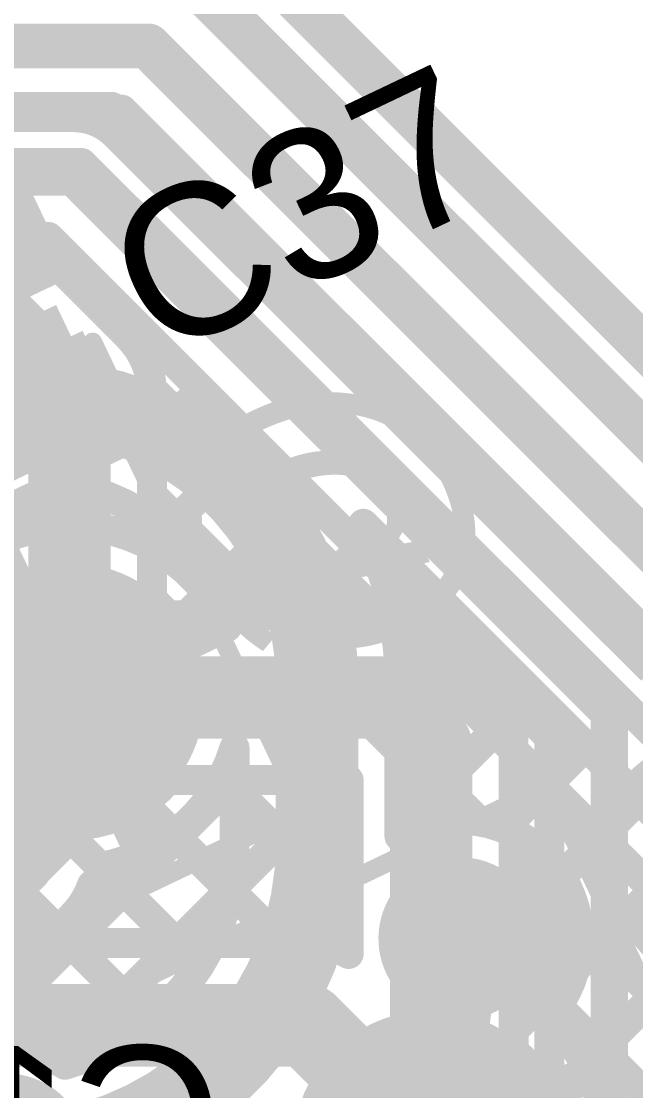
# Model space of a CAD drawing. Header units: millimetres. Extents: x -0.64 to 2.98, y -0.65 to 2.86.
# Drawn here: x 2.4821 to 2.646, y 1.7981 to 2.0836 of the extents above; entities that cross this region are included whole.
import ezdxf

# ---------------------------------------------------------------- set-up
doc = ezdxf.new("R2010")
doc.units = ezdxf.units.MM
doc.header["$MEASUREMENT"] = 0
for name, color, linetype in [('BottomLayer', 5, 'Continuous'), ('BottomOverlay', 54, 'Continuous'), ('BottomSolder', 6, 'Continuous'), ('Mechanical2', 216, 'Continuous'), ('PadHoleLayer', 156, 'Continuous'), ('TopLayer', 1, 'Continuous'), ('TopOverlay', 2, 'Continuous'), ('TopPaste', 8, 'Continuous'), ('TopSolder', 216, 'Continuous')]:
    doc.layers.add(name, color=color, linetype=linetype)
doc.styles.add('Arial', font='', dxfattribs={"height": 0.2})
doc.styles.get('Arial').set_extended_font_data('Arial')

# ---------------------------------------------------------------- blocks, each defined once
blk = doc.blocks.new('SPH8878LR5H_1_76')
at = {"layer": 'BottomSolder'}
h = blk.add_hatch(color=6, dxfattribs=at)
edge = h.paths.add_edge_path()
edge.add_arc((0, -0.04043), 0.004, 0, 360)
at = {"layer": 'PadHoleLayer'}
h = blk.add_hatch(color=156, dxfattribs=at)
edge = h.paths.add_edge_path()
edge.add_arc((0, -0.04043), 0.02018, 0, 360)
at = {"layer": 'TopLayer'}
for points in [[(-0.04567, 0.04992), (-0.0187, 0.04992), (-0.0187, 0.03095), (-0.04567, 0.03095)], [(0.0187, 0.04992), (0.04567, 0.04992), (0.04567, 0.03095), (0.0187, 0.03095)], [(-0.04567, 0.01913), (-0.0187, 0.01913), (-0.0187, -0.00146), (-0.04567, -0.00146)], [(0.0187, 0.01913), (0.04567, 0.01913), (0.04567, -0.00146), (0.0187, -0.00146)]]:
    blk.add_hatch(color=1, dxfattribs=at).paths.add_polyline_path(points)
h = blk.add_hatch(color=1, dxfattribs=at)
edge = h.paths.add_edge_path()
edge.add_arc((0, 0.02464), 0.00787, 0, 360)
h = blk.add_hatch(color=1, dxfattribs=at)
edge = h.paths.add_edge_path()
edge.add_arc((0, -0.04043), 0.03199, 0, 360)
at = {"layer": 'TopPaste'}
for points in [[(-0.04567, 0.04992), (-0.0187, 0.04992), (-0.0187, 0.03095), (-0.04567, 0.03095)], [(0.0187, 0.04992), (0.04567, 0.04992), (0.04567, 0.03095), (0.0187, 0.03095)], [(-0.04567, 0.01913), (-0.0187, 0.01913), (-0.0187, -0.00146), (-0.04567, -0.00146)], [(0.0187, 0.01913), (0.04567, 0.01913), (0.04567, -0.00146), (0.0187, -0.00146)]]:
    blk.add_hatch(color=8, dxfattribs=at).paths.add_polyline_path(points)
h = blk.add_hatch(color=8, dxfattribs=at)
edge = h.paths.add_edge_path()
edge.add_arc((0, 0.02464), 0.00787, 0, 360)
at = {"layer": 'TopSolder'}
for points in [[(-0.04967, 0.05392), (-0.0147, 0.05392), (-0.0147, 0.02695), (-0.04967, 0.02695)], [(0.0147, 0.05392), (0.04967, 0.05392), (0.04967, 0.02695), (0.0147, 0.02695)], [(-0.04967, 0.02313), (-0.0147, 0.02313), (-0.0147, -0.00546), (-0.04967, -0.00546)], [(0.0147, 0.02313), (0.04967, 0.02313), (0.04967, -0.00546), (0.0147, -0.00546)]]:
    blk.add_hatch(color=216, dxfattribs=at).paths.add_polyline_path(points)
h = blk.add_hatch(color=216, dxfattribs=at)
edge = h.paths.add_edge_path()
edge.add_arc((0, 0.02464), 0.01187, 0, 360)
h = blk.add_hatch(color=216, dxfattribs=at)
edge = h.paths.add_edge_path()
edge.add_arc((0, -0.04043), 0.03599, 0, 360)
at = {"layer": 'TopOverlay', "const_width": 0.005}
for points in [[(-0.054, 0.058), (-0.054, -0.084)], [(0.054, 0.058), (-0.054, 0.058)], [(0.054, 0.058), (0.054, -0.084)], [(-0.065, 0.046), (-0.06, 0.041)], [(-0.065, 0.046), (-0.065, 0.036)], [(-0.06, 0.041), (-0.065, 0.036)], [(0.054, -0.084), (-0.054, -0.084)]]:
    blk.add_lwpolyline(points, dxfattribs=at)
at = {"layer": 'TopOverlay', "const_width": 0.0025}
for points in [[(-0.05525, 0.058, 1), (-0.05275, 0.058, 1)], [(-0.05525, 0.058, 1), (-0.05275, 0.058, 1)], [(0.05275, 0.058, 1), (0.05525, 0.058, 1)], [(0.05275, 0.058, 1), (0.05525, 0.058, 1)], [(-0.06625, 0.046, 1), (-0.06375, 0.046, 1)], [(-0.06625, 0.046, 1), (-0.06375, 0.046, 1)], [(-0.06125, 0.041, 1), (-0.05875, 0.041, 1)], [(-0.06125, 0.041, 1), (-0.05875, 0.041, 1)], [(-0.06625, 0.036, 1), (-0.06375, 0.036, 1)], [(-0.06625, 0.036, 1), (-0.06375, 0.036, 1)], [(-0.05525, -0.084, 1), (-0.05275, -0.084, 1)], [(-0.05525, -0.084, 1), (-0.05275, -0.084, 1)], [(0.05275, -0.084, 1), (0.05525, -0.084, 1)], [(0.05275, -0.084, 1), (0.05525, -0.084, 1)]]:
    blk.add_lwpolyline(points, format="xyb", close=True, dxfattribs=at)
blk = doc.blocks.new('C___0402_227')
at = {"layer": 'TopLayer'}
for points in [[(-0.0275, -0.0125), (-0.0275, 0.0125), (-0.0095, 0.0125), (-0.0095, -0.0125)], [(0.0095, -0.0125), (0.0095, 0.0125), (0.0275, 0.0125), (0.0275, -0.0125)]]:
    blk.add_hatch(color=1, dxfattribs=at).paths.add_polyline_path(points)
at = {"layer": 'TopPaste'}
for points in [[(-0.0275, -0.0125), (-0.0275, 0.0125), (-0.0095, 0.0125), (-0.0095, -0.0125)], [(0.0095, -0.0125), (0.0095, 0.0125), (0.0275, 0.0125), (0.0275, -0.0125)]]:
    blk.add_hatch(color=8, dxfattribs=at).paths.add_polyline_path(points)
at = {"layer": 'TopSolder'}
for points in [[(-0.02986, -0.01486), (-0.02986, 0.01486), (-0.00714, 0.01486), (-0.00714, -0.01486)], [(0.00714, -0.01486), (0.00714, 0.01486), (0.02986, 0.01486), (0.02986, -0.01486)]]:
    blk.add_hatch(color=216, dxfattribs=at).paths.add_polyline_path(points)
at = {"layer": 'TopOverlay', "const_width": 0.005}
for points in [[(-0.031, 0.016), (-0.031, -0.016)], [(-0.011, 0.016), (-0.031, 0.016)], [(0.031, 0.016), (0.011, 0.016)], [(0.031, 0.016), (0.031, -0.016)], [(-0.011, -0.016), (-0.031, -0.016)], [(0.031, -0.016), (0.011, -0.016)]]:
    blk.add_lwpolyline(points, dxfattribs=at)
at = {"layer": 'TopOverlay', "const_width": 0.0025}
for points in [[(-0.03225, 0.016, 1), (-0.02975, 0.016, 1)], [(-0.03225, 0.016, 1), (-0.02975, 0.016, 1)], [(-0.01225, 0.016, 1), (-0.00975, 0.016, 1)], [(0.00975, 0.016, 1), (0.01225, 0.016, 1)], [(0.02975, 0.016, 1), (0.03225, 0.016, 1)], [(0.02975, 0.016, 1), (0.03225, 0.016, 1)], [(-0.03225, -0.016, 1), (-0.02975, -0.016, 1)], [(-0.03225, -0.016, 1), (-0.02975, -0.016, 1)], [(-0.01225, -0.016, 1), (-0.00975, -0.016, 1)], [(0.00975, -0.016, 1), (0.01225, -0.016, 1)], [(0.02975, -0.016, 1), (0.03225, -0.016, 1)], [(0.02975, -0.016, 1), (0.03225, -0.016, 1)]]:
    blk.add_lwpolyline(points, format="xyb", close=True, dxfattribs=at)
blk = doc.blocks.new('SPM0687LR5H_1_234')
at = {"layer": 'BottomSolder'}
h = blk.add_hatch(color=6, dxfattribs=at)
edge = h.paths.add_edge_path()
edge.add_arc((0, -0.03594), 0.004, 0, 360)
at = {"layer": 'PadHoleLayer'}
h = blk.add_hatch(color=156, dxfattribs=at)
edge = h.paths.add_edge_path()
edge.add_arc((0, -0.03594), 0.02018, 0, 360)
at = {"layer": 'TopLayer'}
h = blk.add_hatch(color=1, dxfattribs=at)
edge = h.paths.add_edge_path()
edge.add_arc((-0.0474, 0.06705), 0.01772, 0, 360)
h = blk.add_hatch(color=1, dxfattribs=at)
edge = h.paths.add_edge_path()
edge.add_arc((0, 0.06705), 0.01772, 0, 360)
h = blk.add_hatch(color=1, dxfattribs=at)
edge = h.paths.add_edge_path()
edge.add_arc((0.0474, 0.06705), 0.01772, 0, 360)
h = blk.add_hatch(color=1, dxfattribs=at)
edge = h.paths.add_edge_path()
edge.add_arc((0, -0.03594), 0.03299, 0, 360)
h = blk.add_hatch(color=1, dxfattribs=at)
edge = h.paths.add_edge_path()
edge.add_arc((-0.0474, -0.06705), 0.01772, 0, 360)
h = blk.add_hatch(color=1, dxfattribs=at)
edge = h.paths.add_edge_path()
edge.add_arc((0.0474, -0.06705), 0.01772, 0, 360)
at = {"layer": 'TopPaste'}
h = blk.add_hatch(color=8, dxfattribs=at)
edge = h.paths.add_edge_path()
edge.add_arc((-0.0474, 0.06705), 0.01772, 0, 360)
h = blk.add_hatch(color=8, dxfattribs=at)
edge = h.paths.add_edge_path()
edge.add_arc((0, 0.06705), 0.01772, 0, 360)
h = blk.add_hatch(color=8, dxfattribs=at)
edge = h.paths.add_edge_path()
edge.add_arc((0.0474, 0.06705), 0.01772, 0, 360)
h = blk.add_hatch(color=8, dxfattribs=at)
edge = h.paths.add_edge_path()
edge.add_arc((-0.0474, -0.06705), 0.01772, 0, 360)
h = blk.add_hatch(color=8, dxfattribs=at)
edge = h.paths.add_edge_path()
edge.add_arc((0.0474, -0.06705), 0.01772, 0, 360)
at = {"layer": 'TopSolder'}
h = blk.add_hatch(color=216, dxfattribs=at)
edge = h.paths.add_edge_path()
edge.add_arc((-0.0474, 0.06705), 0.02172, 0, 360)
h = blk.add_hatch(color=216, dxfattribs=at)
edge = h.paths.add_edge_path()
edge.add_arc((0, 0.06705), 0.02172, 0, 360)
h = blk.add_hatch(color=216, dxfattribs=at)
edge = h.paths.add_edge_path()
edge.add_arc((0.0474, 0.06705), 0.02172, 0, 360)
h = blk.add_hatch(color=216, dxfattribs=at)
edge = h.paths.add_edge_path()
edge.add_arc((0, -0.03594), 0.03699, 0, 360)
h = blk.add_hatch(color=216, dxfattribs=at)
edge = h.paths.add_edge_path()
edge.add_arc((-0.0474, -0.06705), 0.02172, 0, 360)
h = blk.add_hatch(color=216, dxfattribs=at)
edge = h.paths.add_edge_path()
edge.add_arc((0.0474, -0.06705), 0.02172, 0, 360)
at = {"layer": 'TopOverlay', "const_width": 0.005}
for points in [[(-0.07402, 0.09591), (-0.07402, -0.10591)], [(0.07402, 0.09591), (-0.07402, 0.09591)], [(0.07402, 0.09591), (0.07402, -0.10591)], [(-0.085, 0.075), (-0.085, 0.065)], [(-0.085, 0.075), (-0.08, 0.07)], [(-0.08, 0.07), (-0.085, 0.065)], [(0.07402, -0.10591), (-0.07402, -0.10591)]]:
    blk.add_lwpolyline(points, dxfattribs=at)
at = {"layer": 'TopOverlay', "const_width": 0.0025}
for points in [[(-0.07527, 0.09591, 1), (-0.07277, 0.09591, 1)], [(-0.07527, 0.09591, 1), (-0.07277, 0.09591, 1)], [(0.07277, 0.09591, 1), (0.07527, 0.09591, 1)], [(0.07277, 0.09591, 1), (0.07527, 0.09591, 1)], [(-0.08625, 0.075, 1), (-0.08375, 0.075, 1)], [(-0.08625, 0.075, 1), (-0.08375, 0.075, 1)], [(-0.08125, 0.07, 1), (-0.07875, 0.07, 1)], [(-0.08125, 0.07, 1), (-0.07875, 0.07, 1)], [(-0.08625, 0.065, 1), (-0.08375, 0.065, 1)], [(-0.08625, 0.065, 1), (-0.08375, 0.065, 1)], [(-0.07527, -0.10591, 1), (-0.07277, -0.10591, 1)], [(-0.07527, -0.10591, 1), (-0.07277, -0.10591, 1)], [(0.07277, -0.10591, 1), (0.07527, -0.10591, 1)], [(0.07277, -0.10591, 1), (0.07527, -0.10591, 1)]]:
    blk.add_lwpolyline(points, format="xyb", close=True, dxfattribs=at)

msp = doc.modelspace()

# ---------------------------------------------------------------- hatches: boundary and pattern name
at = {"layer": 'TopLayer'}
for points in [[(2.48566, 2.01292), (2.47563, 2.03395), (2.41049, 2.00288), (2.42052, 1.98185)], [(2.4914, 2.00785), (2.36969, 1.9498), (2.38584, 1.91595), (2.50754, 1.974)]]:
    msp.add_hatch(color=1, dxfattribs=at).paths.add_polyline_path(points)

# ---------------------------------------------------------------- linework, layer by layer
at = {"layer": 'BottomLayer'}
for points, const_width in [([(2.533, 2.112), (2.743, 1.902)], 0.012), ([(2.308, 2.077), (2.516, 2.077)], 0.012), ([(2.516, 2.077), (2.695, 1.898)], 0.012), ([(2.308, 2.06), (2.50896, 2.06)], 0.008), ([(2.355, 2.058), (2.496, 2.058)], 0.008), ([(2.50896, 2.06), (2.678, 1.89096)], 0.008), ([(2.51025, 2.05038), (2.51442, 2.05454)], 0.008), ([(2.50733, 2.0533), (2.6503, 1.91033)], 0.008), ([(2.355, 2.042), (2.496, 2.042)], 0.01), ([(2.496, 2.042), (2.639, 1.899)], 0.01), ([(2.52439, 2.03623), (2.52856, 2.0404)], 0.008), ([(2.48374, 2.026), (2.48937, 2.026)], 0.008), ([(2.48937, 2.026), (2.623, 1.89237)], 0.008), ([(2.53853, 2.02209), (2.5427, 2.02626)], 0.008), ([(2.48637, 2.02375), (2.51052, 1.9996)], 0.008), ([(2.47077, 2.00823), (2.495, 1.984)], 0.022), ([(2.55268, 2.00795), (2.55684, 2.01212)], 0.008), ([(2.56682, 1.99381), (2.57098, 1.99797)], 0.008), ([(2.495, 1.903), (2.495, 1.984)], 0.022), ([(2.51695, 1.98547), (2.57742, 1.925)], 0.008), ([(2.517, 1.97227), (2.53005, 1.98532)], 0.008), ([(2.517, 1.92915), (2.517, 1.984)], 0.008), ([(2.58096, 1.97967), (2.58513, 1.98383)], 0.008), ([(2.517, 1.94399), (2.54419, 1.97118)], 0.008), ([(2.5951, 1.96552), (2.59927, 1.96969)], 0.008), ([(2.517, 1.95713), (2.54913, 1.925)], 0.008), ([(2.5263, 1.925), (2.55833, 1.95704)], 0.008), ([(2.60925, 1.95138), (2.61341, 1.95555)], 0.008), ([(2.55458, 1.925), (2.57248, 1.9429)], 0.008), ([(2.62339, 1.93724), (2.62755, 1.9414)], 0.008), ([(2.58251, 1.92464), (2.58662, 1.92875)], 0.008), ([(2.63753, 1.9231), (2.6417, 1.92726)], 0.008), ([(2.52115, 1.925), (2.57856, 1.925)], 0.008), ([(2.59415, 1.91852), (2.60696, 1.90571)], 0.008), ([(2.4214, 1.91131), (2.49521, 1.8375)], 0.008), ([(2.495, 1.903), (2.57856, 1.903)], 0.022), ([(2.57856, 1.903), (2.59144, 1.89011)], 0.022), ([(2.46776, 1.89001), (2.495, 1.903)], 0.01), ([(2.495, 1.903), (2.50799, 1.87576)], 0.01), ([(2.639, 1.328), (2.639, 1.899)], 0.01), ([(2.59144, 1.78247), (2.59144, 1.89011)], 0.022), ([(2.623, 1.7956), (2.623, 1.89237)], 0.008), ([(2.61344, 1.80863), (2.61344, 1.89011)], 0.008), ([(2.61344, 1.88898), (2.623, 1.87942)], 0.008), ([(2.49536, 1.8375), (2.53886, 1.881)], 0.008), ([(2.52115, 1.881), (2.56944, 1.881)], 0.008), ([(2.52365, 1.8375), (2.56715, 1.881)], 0.008), ([(2.53657, 1.881), (2.56944, 1.84812)], 0.008), ([(2.56485, 1.881), (2.56944, 1.87641)], 0.008), ([(2.56944, 1.83454), (2.56944, 1.881)], 0.008), ([(2.61344, 1.87073), (2.623, 1.88028)], 0.008), ([(2.51441, 1.87487), (2.55178, 1.8375)], 0.008), ([(2.47058, 1.841), (2.49859, 1.86901)], 0.008), ([(2.49205, 1.86895), (2.5235, 1.8375)], 0.008), ([(2.61344, 1.86069), (2.623, 1.85113)], 0.008), ([(2.55193, 1.8375), (2.56944, 1.85501)], 0.008), ([(2.61344, 1.84244), (2.623, 1.852)], 0.008), ([(2.3588, 1.841), (2.485, 1.841)], 0.008), ([(2.485, 1.8375), (2.55842, 1.8375)], 0.008), ([(2.61344, 1.83241), (2.623, 1.82285)], 0.008), ([(2.61344, 1.81416), (2.623, 1.82371)], 0.008), ([(2.4125, 1.8155), (2.55842, 1.8155)], 0.022), ([(2.55842, 1.8155), (2.59144, 1.78247)], 0.022), ([(2.59144, 1.78247), (2.61868, 1.79547)], 0.01)]:
    msp.add_lwpolyline(points, dxfattribs=dict(at, const_width=const_width))
for points, const_width in [([(2.513, 2.077, 1), (2.519, 2.077, 1)], 0.006), ([(2.513, 2.077, 1), (2.519, 2.077, 1)], 0.006), ([(2.494, 2.058, 1), (2.498, 2.058, 1)], 0.004), ([(2.494, 2.058, 1), (2.498, 2.058, 1)], 0.004), ([(2.494, 2.058, 1), (2.498, 2.058, 1)], 0.004), ([(2.50696, 2.06, 1), (2.51096, 2.06, 1)], 0.004), ([(2.50696, 2.06, 1), (2.51096, 2.06, 1)], 0.004), ([(2.51242, 2.05454, 1), (2.51642, 2.05454, 1)], 0.004), ([(2.50531, 2.05331, 1), (2.50931, 2.05331, 1)], 0.004), ([(2.50533, 2.0533, 1), (2.50933, 2.0533, 1)], 0.004), ([(2.50533, 2.0533, 1), (2.50933, 2.0533, 1)], 0.004), ([(2.50825, 2.05038, 1), (2.51225, 2.05038, 1)], 0.004), ([(2.4935, 2.042, 1), (2.4985, 2.042, 1)], 0.005), ([(2.4935, 2.042, 1), (2.4985, 2.042, 1)], 0.005), ([(2.52656, 2.0404, 1), (2.53056, 2.0404, 1)], 0.004), ([(2.52239, 2.03623, 1), (2.52639, 2.03623, 1)], 0.004), ([(2.48174, 2.026, 1), (2.48574, 2.026, 1)], 0.004), ([(2.48737, 2.026, 1), (2.49137, 2.026, 1)], 0.004), ([(2.48737, 2.026, 1), (2.49137, 2.026, 1)], 0.004), ([(2.5407, 2.02626, 1), (2.5447, 2.02626, 1)], 0.004), ([(2.48437, 2.02375, 1), (2.48837, 2.02375, 1)], 0.004), ([(2.53654, 2.02209, 1), (2.54054, 2.02209, 1)], 0.004), ([(2.55484, 2.01212, 1), (2.55884, 2.01212, 1)], 0.004), ([(2.55068, 2.00795, 1), (2.55468, 2.00795, 1)], 0.004), ([(2.50852, 1.9996, 1), (2.51252, 1.9996, 1)], 0.004), ([(2.50852, 1.9996, 1), (2.51252, 1.9996, 1)], 0.004), ([(2.50856, 1.99956, 1), (2.51256, 1.99956, 1)], 0.004), ([(2.56898, 1.99797, 1), (2.57298, 1.99797, 1)], 0.004), ([(2.56482, 1.99381, 1), (2.56882, 1.99381, 1)], 0.004), ([(2.4895, 1.984, 1), (2.5005, 1.984, 1)], 0.011), ([(2.4895, 1.984, 1), (2.5005, 1.984, 1)], 0.011), ([(2.51495, 1.98547, 1), (2.51895, 1.98547, 1)], 0.004), ([(2.515, 1.984, 1), (2.519, 1.984, 1)], 0.004), ([(2.515, 1.984, 1), (2.519, 1.984, 1)], 0.004), ([(2.515, 1.984, 1), (2.519, 1.984, 1)], 0.004), ([(2.52805, 1.98532, 1), (2.53205, 1.98532, 1)], 0.004), ([(2.58313, 1.98383, 1), (2.58713, 1.98383, 1)], 0.004), ([(2.57896, 1.97967, 1), (2.58296, 1.97967, 1)], 0.004), ([(2.515, 1.97227, 1), (2.519, 1.97227, 1)], 0.004), ([(2.54219, 1.97118, 1), (2.54619, 1.97118, 1)], 0.004), ([(2.59727, 1.96969, 1), (2.60127, 1.96969, 1)], 0.004), ([(2.5931, 1.96552, 1), (2.5971, 1.96552, 1)], 0.004), ([(2.515, 1.95713, 1), (2.519, 1.95713, 1)], 0.004), ([(2.55633, 1.95704, 1), (2.56033, 1.95704, 1)], 0.004), ([(2.61141, 1.95555, 1), (2.61541, 1.95555, 1)], 0.004), ([(2.60725, 1.95138, 1), (2.61125, 1.95138, 1)], 0.004), ([(2.515, 1.94399, 1), (2.519, 1.94399, 1)], 0.004), ([(2.57048, 1.9429, 1), (2.57448, 1.9429, 1)], 0.004), ([(2.62555, 1.9414, 1), (2.62955, 1.9414, 1)], 0.004), ([(2.62139, 1.93724, 1), (2.62539, 1.93724, 1)], 0.004), ([(2.515, 1.92915, 1), (2.519, 1.92915, 1)], 0.004), ([(2.515, 1.92915, 1), (2.519, 1.92915, 1)], 0.004), ([(2.515, 1.92915, 1), (2.519, 1.92915, 1)], 0.004), ([(2.58462, 1.92875, 1), (2.58862, 1.92875, 1)], 0.004), ([(2.6397, 1.92726, 1), (2.6437, 1.92726, 1)], 0.004), ([(2.51915, 1.925, 1), (2.52315, 1.925, 1)], 0.004), ([(2.51915, 1.925, 1), (2.52315, 1.925, 1)], 0.004), ([(2.51915, 1.925, 1), (2.52315, 1.925, 1)], 0.004), ([(2.5243, 1.925, 1), (2.5283, 1.925, 1)], 0.004), ([(2.54713, 1.925, 1), (2.55113, 1.925, 1)], 0.004), ([(2.55258, 1.925, 1), (2.55658, 1.925, 1)], 0.004), ([(2.57542, 1.925, 1), (2.57942, 1.925, 1)], 0.004), ([(2.57656, 1.925, 1), (2.58056, 1.925, 1)], 0.004), ([(2.57656, 1.925, 1), (2.58056, 1.925, 1)], 0.004), ([(2.57656, 1.925, 1), (2.58056, 1.925, 1)], 0.004), ([(2.58051, 1.92464, 1), (2.58451, 1.92464, 1)], 0.004), ([(2.63553, 1.9231, 1), (2.63953, 1.9231, 1)], 0.004), ([(2.59211, 1.91856, 1), (2.59611, 1.91856, 1)], 0.004), ([(2.59215, 1.91852, 1), (2.59615, 1.91852, 1)], 0.004), ([(2.59215, 1.91852, 1), (2.59615, 1.91852, 1)], 0.004), ([(2.4895, 1.903, 1), (2.5005, 1.903, 1)], 0.011), ([(2.4895, 1.903, 1), (2.5005, 1.903, 1)], 0.011), ([(2.57306, 1.903, 1), (2.58406, 1.903, 1)], 0.011), ([(2.57306, 1.903, 1), (2.58406, 1.903, 1)], 0.011), ([(2.4925, 1.903, 1), (2.4975, 1.903, 1)], 0.005), ([(2.4925, 1.903, 1), (2.4975, 1.903, 1)], 0.005), ([(2.60496, 1.90571, 1), (2.60896, 1.90571, 1)], 0.004), ([(2.60496, 1.90571, 1), (2.60896, 1.90571, 1)], 0.004), ([(2.605, 1.90567, 1), (2.609, 1.90567, 1)], 0.004), ([(2.6365, 1.899, 1), (2.6415, 1.899, 1)], 0.005), ([(2.6365, 1.899, 1), (2.6415, 1.899, 1)], 0.005), ([(2.58594, 1.89011, 1), (2.59694, 1.89011, 1)], 0.011), ([(2.58594, 1.89011, 1), (2.59694, 1.89011, 1)], 0.011), ([(2.621, 1.89237, 1), (2.625, 1.89237, 1)], 0.004), ([(2.621, 1.89237, 1), (2.625, 1.89237, 1)], 0.004), ([(2.61144, 1.89011, 1), (2.61544, 1.89011, 1)], 0.004), ([(2.61144, 1.89011, 1), (2.61544, 1.89011, 1)], 0.004), ([(2.61144, 1.89011, 1), (2.61544, 1.89011, 1)], 0.004), ([(2.61144, 1.88898, 1), (2.61544, 1.88898, 1)], 0.004), ([(2.51915, 1.881, 1), (2.52315, 1.881, 1)], 0.004), ([(2.51915, 1.881, 1), (2.52315, 1.881, 1)], 0.004), ([(2.51915, 1.881, 1), (2.52315, 1.881, 1)], 0.004), ([(2.53457, 1.881, 1), (2.53857, 1.881, 1)], 0.004), ([(2.53686, 1.881, 1), (2.54086, 1.881, 1)], 0.004), ([(2.56285, 1.881, 1), (2.56685, 1.881, 1)], 0.004), ([(2.56515, 1.881, 1), (2.56915, 1.881, 1)], 0.004), ([(2.56744, 1.881, 1), (2.57144, 1.881, 1)], 0.004), ([(2.56744, 1.881, 1), (2.57144, 1.881, 1)], 0.004), ([(2.621, 1.88028, 1), (2.625, 1.88028, 1)], 0.004), ([(2.621, 1.87942, 1), (2.625, 1.87942, 1)], 0.004), ([(2.50549, 1.87576, 1), (2.51049, 1.87576, 1)], 0.005), ([(2.51241, 1.87487, 1), (2.51641, 1.87487, 1)], 0.004), ([(2.56744, 1.87641, 1), (2.57144, 1.87641, 1)], 0.004), ([(2.49005, 1.86895, 1), (2.49405, 1.86895, 1)], 0.004), ([(2.49659, 1.86901, 1), (2.50059, 1.86901, 1)], 0.004), ([(2.61144, 1.87073, 1), (2.61544, 1.87073, 1)], 0.004), ([(2.61144, 1.86069, 1), (2.61544, 1.86069, 1)], 0.004), ([(2.56744, 1.85501, 1), (2.57144, 1.85501, 1)], 0.004), ([(2.621, 1.852, 1), (2.625, 1.852, 1)], 0.004), ([(2.621, 1.85113, 1), (2.625, 1.85113, 1)], 0.004), ([(2.56744, 1.84812, 1), (2.57144, 1.84812, 1)], 0.004), ([(2.483, 1.841, 1), (2.487, 1.841, 1)], 0.004), ([(2.61144, 1.84244, 1), (2.61544, 1.84244, 1)], 0.004), ([(2.483, 1.8375, 1), (2.487, 1.8375, 1)], 0.004), ([(2.49321, 1.8375, 1), (2.49721, 1.8375, 1)], 0.004), ([(2.49336, 1.8375, 1), (2.49736, 1.8375, 1)], 0.004), ([(2.5215, 1.8375, 1), (2.5255, 1.8375, 1)], 0.004), ([(2.52165, 1.8375, 1), (2.52565, 1.8375, 1)], 0.004), ([(2.54978, 1.8375, 1), (2.55378, 1.8375, 1)], 0.004), ([(2.54993, 1.8375, 1), (2.55393, 1.8375, 1)], 0.004), ([(2.55642, 1.8375, 1), (2.56042, 1.8375, 1)], 0.004), ([(2.55642, 1.8375, 1), (2.56042, 1.8375, 1)], 0.004), ([(2.55642, 1.8375, 1), (2.56042, 1.8375, 1)], 0.004), ([(2.56744, 1.83454, 1), (2.57144, 1.83454, 1)], 0.004), ([(2.56744, 1.83454, 1), (2.57144, 1.83454, 1)], 0.004), ([(2.56744, 1.83454, 1), (2.57144, 1.83454, 1)], 0.004), ([(2.61144, 1.83241, 1), (2.61544, 1.83241, 1)], 0.004), ([(2.621, 1.82371, 1), (2.625, 1.82371, 1)], 0.004), ([(2.55292, 1.8155, 1), (2.56392, 1.8155, 1)], 0.011), ([(2.55292, 1.8155, 1), (2.56392, 1.8155, 1)], 0.011), ([(2.621, 1.82285, 1), (2.625, 1.82285, 1)], 0.004), ([(2.61144, 1.81416, 1), (2.61544, 1.81416, 1)], 0.004), ([(2.61144, 1.80863, 1), (2.61544, 1.80863, 1)], 0.004), ([(2.61144, 1.80863, 1), (2.61544, 1.80863, 1)], 0.004), ([(2.61144, 1.80863, 1), (2.61544, 1.80863, 1)], 0.004), ([(2.61618, 1.79547, 1), (2.62118, 1.79547, 1)], 0.005), ([(2.62029, 1.79719, 1), (2.62429, 1.79719, 1)], 0.004), ([(2.62029, 1.79719, 1), (2.62429, 1.79719, 1)], 0.004), ([(2.621, 1.7956, 1), (2.625, 1.7956, 1)], 0.004)]:
    msp.add_lwpolyline(points, format="xyb", close=True, dxfattribs=dict(at, const_width=const_width))
at = {"layer": 'BottomLayer', "const_width": 0.008}
for points in [[(2.496, 2.058, -0.198912), (2.50731, 2.05331)], [(2.496, 2.058, -0.199231), (2.50733, 2.0533)], [(2.51052, 1.9996, -0.199566), (2.517, 1.984)], [(2.51056, 1.99956, -0.198912), (2.517, 1.984)], [(2.517, 1.92915, -0.043061), (2.52115, 1.925)], [(2.517, 1.92915, -0.043061), (2.52115, 1.925)], [(2.57856, 1.925, -0.198912), (2.59411, 1.91856)], [(2.57856, 1.925, -0.199566), (2.59415, 1.91852)], [(2.60696, 1.90571, -0.199566), (2.61344, 1.89011)], [(2.607, 1.90567, -0.198912), (2.61344, 1.89011)], [(2.52115, 1.881, -0.545396), (2.46415, 1.88829)], [(2.52115, 1.881, -0.545396), (2.46415, 1.88829)], [(2.55842, 1.8375, -0.131988), (2.56944, 1.83454)], [(2.55842, 1.8375, -0.131988), (2.56944, 1.83454)], [(2.61344, 1.80863, -0.107008), (2.62229, 1.79719)], [(2.61344, 1.80863, -0.107008), (2.62229, 1.79719)]]:
    msp.add_lwpolyline(points, format="xyb", dxfattribs=at)
at = {"layer": 'Mechanical2', "const_width": 0.01}
msp.add_lwpolyline([(1.75783, 2.80917, -6.230382), (0.64896, 2.81029)], format="xyb", dxfattribs=at)
at = {"layer": 'TopLayer'}
for points, const_width in [([(2.494, 2.128), (2.817, 1.805)], 0.012), ([(1.99, 2.077), (2.513, 2.077)], 0.008), ([(2.513, 2.077), (2.758, 1.832)], 0.008), ([(1.99674, 2.06074), (2.50626, 2.06074)], 0.008), ([(2.50626, 2.06074), (2.74174, 1.82526)], 0.008), ([(2.00674, 2.04574), (2.49826, 2.04574)], 0.008), ([(2.49826, 2.04574), (2.72174, 1.82226)], 0.008), ([(2.4598, 1.93904), (2.50027, 1.95834)], 0.008), ([(2.4937, 1.94897), (2.50241, 1.95769)], 0.008), ([(2.49163, 1.95422), (2.4969, 1.94895)], 0.008), ([(2.57336, 1.94942), (2.70674, 1.81605)], 0.008), ([(2.51661, 1.9436), (2.52052, 1.9475)], 0.008), ([(2.47692, 1.9409), (2.495, 1.903)], 0.01), ([(2.58159, 1.92373), (2.59033, 1.93246)], 0.008), ([(2.45249, 1.91829), (2.495, 1.903)], 0.022), ([(2.495, 1.903), (2.5329, 1.92108)], 0.01), ([(2.58212, 1.9203), (2.70674, 1.79568)], 0.008), ([(2.583, 1.89685), (2.60447, 1.91832)], 0.008), ([(2.561, 1.86384), (2.561, 1.90727)], 0.022), ([(2.4802, 1.86019), (2.495, 1.903)], 0.022), ([(2.583, 1.86597), (2.583, 1.90727)], 0.008), ([(2.4571, 1.88492), (2.495, 1.903)], 0.01), ([(2.495, 1.903), (2.51308, 1.8651)], 0.01), ([(2.583, 1.86857), (2.61861, 1.90418)], 0.008), ([(2.539, 1.86384), (2.539, 1.88962)], 0.008), ([(2.583, 1.89113), (2.60418, 1.86996)], 0.008), ([(2.61083, 1.86812), (2.63275, 1.89003)], 0.008), ([(2.49753, 1.83967), (2.539, 1.88114)], 0.008), ([(2.62618, 1.85518), (2.64689, 1.87589)], 0.008), ([(2.46438, 1.85274), (2.4802, 1.86019)], 0.022), ([(2.52287, 1.86642), (2.53774, 1.85154)], 0.008), ([(2.58718, 1.86367), (2.59911, 1.83865)], 0.01), ([(2.62975, 1.83047), (2.66104, 1.86175)], 0.008), ([(2.50324, 1.85776), (2.52963, 1.83137)], 0.008), ([(2.49212, 1.80597), (2.53776, 1.85161)], 0.008), ([(2.59911, 1.83865), (2.62413, 1.85058)], 0.01), ([(2.63264, 1.80507), (2.67518, 1.84761)], 0.008), ([(2.49535, 1.84424), (2.49815, 1.83839)], 0.008), ([(2.59144, 1.78247), (2.59911, 1.83865)], 0.022), ([(2.63042, 1.84372), (2.70674, 1.7674)], 0.008), ([(2.45429, 1.81747), (2.49815, 1.83839)], 0.008), ([(2.46356, 1.8057), (2.49453, 1.83667)], 0.008), ([(2.49556, 1.83716), (2.51631, 1.81641)], 0.008), ([(2.64064, 1.78479), (2.68932, 1.83347)], 0.008), ([(2.47641, 1.82802), (2.49812, 1.80631)], 0.008), ([(2.62521, 1.82064), (2.70674, 1.73911)], 0.008), ([(2.59144, 1.78247), (2.63025, 1.80098)], 0.01)]:
    msp.add_lwpolyline(points, dxfattribs=dict(at, const_width=const_width))
for points, const_width in [([(2.511, 2.077, 1), (2.515, 2.077, 1)], 0.004), ([(2.511, 2.077, 1), (2.515, 2.077, 1)], 0.004), ([(2.50426, 2.06074, 1), (2.50826, 2.06074, 1)], 0.004), ([(2.50426, 2.06074, 1), (2.50826, 2.06074, 1)], 0.004), ([(2.49626, 2.04574, 1), (2.50026, 2.04574, 1)], 0.004), ([(2.49626, 2.04574, 1), (2.50026, 2.04574, 1)], 0.004), ([(2.48046, 1.9823, 1), (2.49146, 1.9823, 1)], 0.011), ([(2.49827, 1.95834, 1), (2.50227, 1.95834, 1)], 0.004), ([(2.49827, 1.95834, 1), (2.50227, 1.95834, 1)], 0.004), ([(2.50041, 1.95769, 1), (2.50441, 1.95769, 1)], 0.004), ([(2.48963, 1.95422, 1), (2.49363, 1.95422, 1)], 0.004), ([(2.4917, 1.94897, 1), (2.4957, 1.94897, 1)], 0.004), ([(2.4949, 1.94895, 1), (2.4989, 1.94895, 1)], 0.004), ([(2.57136, 1.94942, 1), (2.57536, 1.94942, 1)], 0.004), ([(2.57136, 1.94942, 1), (2.57536, 1.94942, 1)], 0.004), ([(2.51852, 1.9475, 1), (2.52252, 1.9475, 1)], 0.004), ([(2.51461, 1.9436, 1), (2.51861, 1.9436, 1)], 0.004), ([(2.58833, 1.93246, 1), (2.59233, 1.93246, 1)], 0.004), ([(2.57959, 1.92373, 1), (2.58359, 1.92373, 1)], 0.004), ([(2.5304, 1.92108, 1), (2.5354, 1.92108, 1)], 0.005), ([(2.53451, 1.9228, 1), (2.53851, 1.9228, 1)], 0.004), ([(2.53497, 1.9218, 1), (2.53897, 1.9218, 1)], 0.004), ([(2.58012, 1.9203, 1), (2.58412, 1.9203, 1)], 0.004), ([(2.60247, 1.91832, 1), (2.60647, 1.91832, 1)], 0.004), ([(2.5555, 1.90727, 1), (2.5665, 1.90727, 1)], 0.011), ([(2.5555, 1.90727, 1), (2.5665, 1.90727, 1)], 0.011), ([(2.4895, 1.903, 1), (2.5005, 1.903, 1)], 0.011), ([(2.4895, 1.903, 1), (2.5005, 1.903, 1)], 0.011), ([(2.581, 1.90727, 1), (2.585, 1.90727, 1)], 0.004), ([(2.581, 1.90727, 1), (2.585, 1.90727, 1)], 0.004), ([(2.4925, 1.903, 1), (2.4975, 1.903, 1)], 0.005), ([(2.4925, 1.903, 1), (2.4975, 1.903, 1)], 0.005), ([(2.4925, 1.903, 1), (2.4975, 1.903, 1)], 0.005), ([(2.4925, 1.903, 1), (2.4975, 1.903, 1)], 0.005), ([(2.61661, 1.90418, 1), (2.62061, 1.90418, 1)], 0.004), ([(2.581, 1.89685, 1), (2.585, 1.89685, 1)], 0.004), ([(2.537, 1.88962, 1), (2.541, 1.88962, 1)], 0.004), ([(2.537, 1.88962, 1), (2.541, 1.88962, 1)], 0.004), ([(2.581, 1.89113, 1), (2.585, 1.89113, 1)], 0.004), ([(2.63075, 1.89003, 1), (2.63475, 1.89003, 1)], 0.004), ([(2.537, 1.88114, 1), (2.541, 1.88114, 1)], 0.004), ([(2.64489, 1.87589, 1), (2.64889, 1.87589, 1)], 0.004), ([(2.5555, 1.86384, 1), (2.5665, 1.86384, 1)], 0.011), ([(2.5555, 1.86384, 1), (2.5665, 1.86384, 1)], 0.011), ([(2.60218, 1.86996, 1), (2.60618, 1.86996, 1)], 0.004), ([(2.4747, 1.86019, 1), (2.4857, 1.86019, 1)], 0.011), ([(2.4747, 1.86019, 1), (2.4857, 1.86019, 1)], 0.011), ([(2.51058, 1.8651, 1), (2.51558, 1.8651, 1)], 0.005), ([(2.52087, 1.86642, 1), (2.52487, 1.86642, 1)], 0.004), ([(2.581, 1.86857, 1), (2.585, 1.86857, 1)], 0.004), ([(2.60884, 1.86812, 1), (2.61284, 1.86812, 1)], 0.004), ([(2.537, 1.86384, 1), (2.541, 1.86384, 1)], 0.004), ([(2.537, 1.86384, 1), (2.541, 1.86384, 1)], 0.004), ([(2.581, 1.86597, 1), (2.585, 1.86597, 1)], 0.004), ([(2.581, 1.86597, 1), (2.585, 1.86597, 1)], 0.004), ([(2.58468, 1.86367, 1), (2.58968, 1.86367, 1)], 0.005), ([(2.5006, 1.85764, 1), (2.5046, 1.85764, 1)], 0.004), ([(2.50124, 1.85776, 1), (2.50524, 1.85776, 1)], 0.004), ([(2.62418, 1.85518, 1), (2.62818, 1.85518, 1)], 0.004), ([(2.49899, 1.853, 1), (2.50299, 1.853, 1)], 0.004), ([(2.49899, 1.853, 1), (2.50299, 1.853, 1)], 0.004), ([(2.62574, 1.8523, 1), (2.62974, 1.8523, 1)], 0.004), ([(2.62574, 1.8523, 1), (2.62974, 1.8523, 1)], 0.004), ([(2.53574, 1.85154, 1), (2.53974, 1.85154, 1)], 0.004), ([(2.53576, 1.85161, 1), (2.53976, 1.85161, 1)], 0.004), ([(2.62163, 1.85058, 1), (2.62663, 1.85058, 1)], 0.005), ([(2.49335, 1.84424, 1), (2.49735, 1.84424, 1)], 0.004), ([(2.49335, 1.84424, 1), (2.49735, 1.84424, 1)], 0.004), ([(2.49335, 1.84424, 1), (2.49735, 1.84424, 1)], 0.004), ([(2.59361, 1.83865, 1), (2.60461, 1.83865, 1)], 0.011), ([(2.62842, 1.84372, 1), (2.63242, 1.84372, 1)], 0.004), ([(2.49553, 1.83967, 1), (2.49953, 1.83967, 1)], 0.004), ([(2.49614, 1.83839, 1), (2.50014, 1.83839, 1)], 0.004), ([(2.49614, 1.83839, 1), (2.50014, 1.83839, 1)], 0.004), ([(2.59661, 1.83865, 1), (2.60161, 1.83865, 1)], 0.005), ([(2.59661, 1.83865, 1), (2.60161, 1.83865, 1)], 0.005), ([(2.62883, 1.83865, 1), (2.63283, 1.83865, 1)], 0.004), ([(2.62883, 1.83865, 1), (2.63283, 1.83865, 1)], 0.004), ([(2.49253, 1.83667, 1), (2.49653, 1.83667, 1)], 0.004), ([(2.49356, 1.83716, 1), (2.49756, 1.83716, 1)], 0.004), ([(2.52763, 1.83137, 1), (2.53163, 1.83137, 1)], 0.004), ([(2.62775, 1.83047, 1), (2.63175, 1.83047, 1)], 0.004), ([(2.62321, 1.82064, 1), (2.62721, 1.82064, 1)], 0.004), ([(2.51431, 1.81641, 1), (2.51831, 1.81641, 1)], 0.004), ([(2.62076, 1.81751, 1), (2.62476, 1.81751, 1)], 0.004), ([(2.62076, 1.81751, 1), (2.62476, 1.81751, 1)], 0.004), ([(2.49612, 1.80631, 1), (2.50012, 1.80631, 1)], 0.004), ([(2.49012, 1.80597, 1), (2.49412, 1.80597, 1)], 0.004), ([(2.49176, 1.80497, 1), (2.49576, 1.80497, 1)], 0.004), ([(2.49176, 1.80497, 1), (2.49576, 1.80497, 1)], 0.004), ([(2.63064, 1.80507, 1), (2.63464, 1.80507, 1)], 0.004), ([(2.62775, 1.80098, 1), (2.63275, 1.80098, 1)], 0.005), ([(2.63186, 1.80271, 1), (2.63586, 1.80271, 1)], 0.004), ([(2.63186, 1.80271, 1), (2.63586, 1.80271, 1)], 0.004)]:
    msp.add_lwpolyline(points, format="xyb", close=True, dxfattribs=dict(at, const_width=const_width))
for points, const_width in [([(2.48596, 1.9823, -0.414214), (2.561, 1.90727)], 0.022), ([(2.50027, 1.95834, -0.260713), (2.53697, 1.9218)], 0.008), ([(2.46444, 1.93737, -0.49936), (2.53651, 1.9228)], 0.008), ([(2.57336, 1.94942, -0.112827), (2.583, 1.90727)], 0.008), ([(2.539, 1.88962, -0.284778), (2.5026, 1.85764)], 0.008), ([(2.561, 1.86384, -0.414214), (2.47808, 1.78092)], 0.022), ([(2.583, 1.86597, -0.440136), (2.62774, 1.8523)], 0.008), ([(2.539, 1.86384, -0.339843), (2.49376, 1.80497)], 0.008), ([(2.50099, 1.853, -0.120051), (2.49535, 1.84424)], 0.008), ([(2.50099, 1.853, -0.120051), (2.49535, 1.84424)], 0.008), ([(2.62774, 1.8523, -0.111726), (2.63083, 1.83865)], 0.008), ([(2.63083, 1.83865, -0.184384), (2.62276, 1.81751)], 0.008), ([(2.62276, 1.81751, -0.099429), (2.63386, 1.80271)], 0.008), ([(2.45962, 1.80292, -0.330251), (2.49376, 1.80497)], 0.008), ([(2.63386, 1.80271, -0.099429), (2.63838, 1.78476)], 0.008)]:
    msp.add_lwpolyline(points, format="xyb", dxfattribs=dict(at, const_width=const_width))

# ---------------------------------------------------------------- block references
at = {"rotation": 115.5}
for name, p in [('C___0402_227', (2.482, 2.001)), ('SPH8878LR5H_1_76', (2.45851, 1.88559)), ('SPM0687LR5H_1_234', (2.559, 1.767))]:
    msp.add_blockref(name, p, dxfattribs=at)

# ---------------------------------------------------------------- texts
at = {"layer": 'BottomOverlay', "style": 'Arial', "text_generation_flag": 2}
msp.add_text('C18', height=0.04, dxfattribs=at).set_placement((2.53598, 1.77001))
at = {"layer": 'TopOverlay', "style": 'Arial'}
for s, height, rotation, p in [('C37', 0.04, 25.5, (2.51849, 1.993)), ('@', 0.06, 295, (2.52276, 1.9771)), ('@', 0.06, 295.5, (2.63344, 1.88752))]:
    msp.add_text(s, height=height, rotation=rotation, dxfattribs=at).set_placement(p)

doc.saveas('drawing.dxf')
